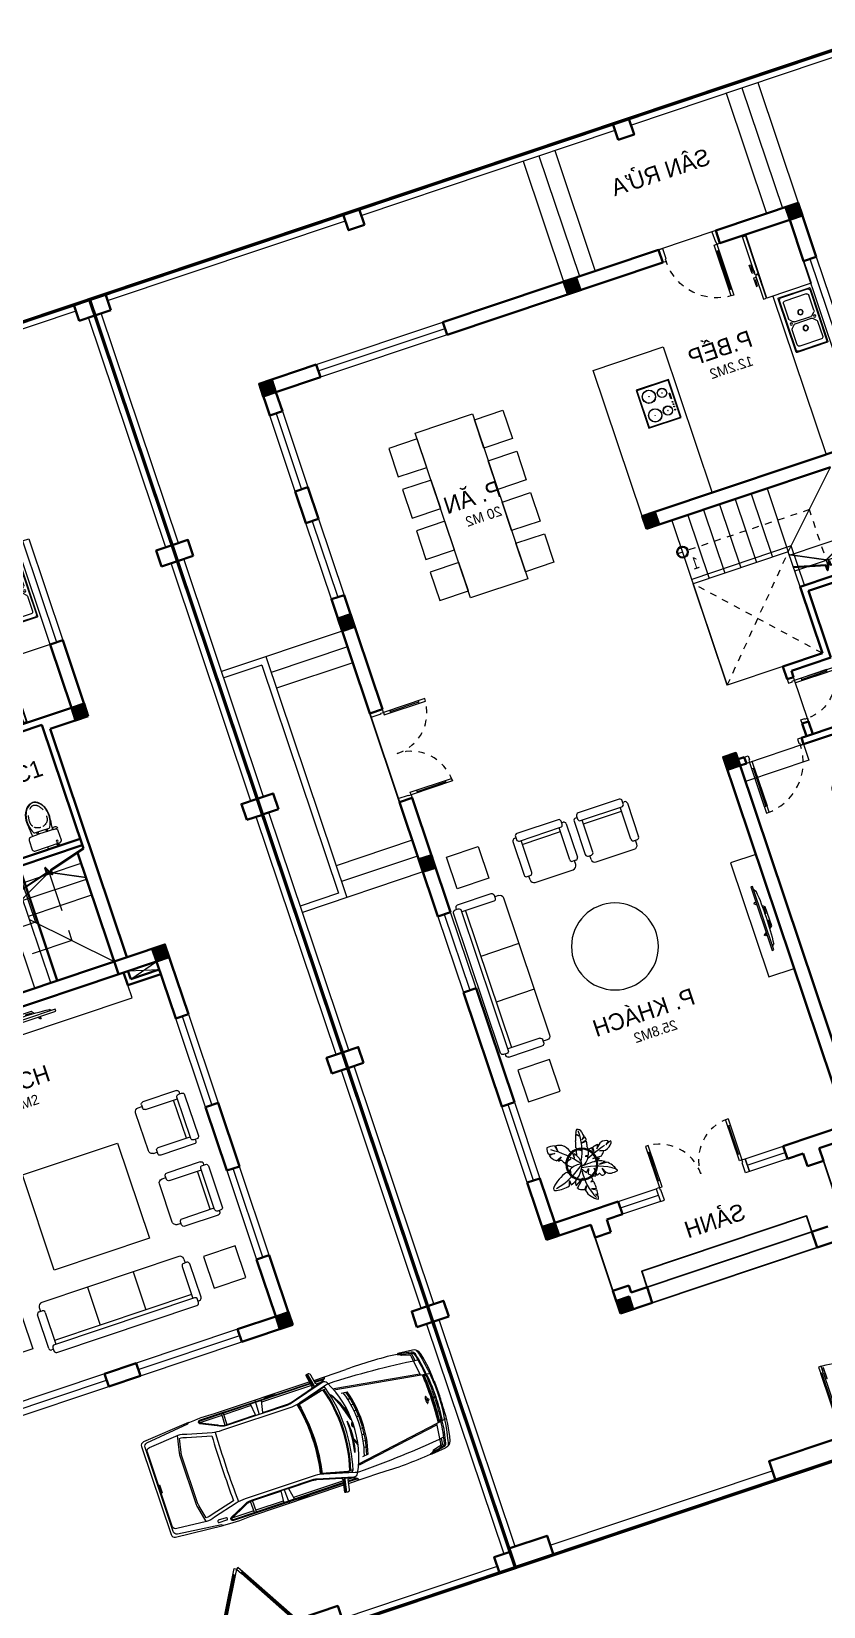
# Model space of a CAD drawing. Header units: metres. Extents: x 568336 to 569219, y 2065964 to 2066430.
# Drawn here: x 568348.07 to 568359.91, y 2066100.93 to 2066124.48 of the extents above; entities that cross this region are included whole.
import ezdxf

# ---------------------------------------------------------------- set-up
doc = ezdxf.new("R2010")
doc.units = ezdxf.units.M
for name, pattern in [('$AUDIT_BAD_LTYPE2', [0]), ('CENTER', [2, 1.25, -0.25, 0.25, -0.25]), ('DASHED', [0.75, 0.5, -0.25]), ('HIDDEN', [0.375, 0.25, -0.125]), ('HIDDEN2', [0.1875, 0.125, -0.0625]), ('xref-thap C (mb tang 32-2)$0$HIDDEN', [0.375, 0.25, -0.125]), ('Xref-VCMT-BT3 - tuong bao$0$HIDDEN', [0.375, 0.25, -0.125])]:
    doc.linetypes.add(name, pattern=pattern)
doc.layers.get('0').update_dxf_attribs({"linetype": 'CONTINUOUS'})
for name, color, linetype, lineweight in [('-CONCRETE', 1, 'CONTINUOUS', 35), ('-DOOR', 137, 'CONTINUOUS', 9), ('-FURNITURE', 46, 'CONTINUOUS', 9), ('-HIDE', 3, 'HIDDEN', 13), ('-KH', 143, 'CONTINUOUS', 13), ('-LINE1', 7, 'CONTINUOUS', 18), ('-RANH GIOI KHU DAT', 12, 'CENTER', 18), ('-TEXT', 7, 'CONTINUOUS', 15), ('-WALL', 4, 'CONTINUOUS', 35), ('A-Cay', 75, 'CONTINUOUS', 5), ('Bighome_khuat', 251, 'DASHED', 5), ('TEXT25', 2, 'CONTINUOUS', 13)]:
    doc.layers.add(name, color=color, linetype=linetype, lineweight=lineweight)
doc.layers.add('LoLK', color=6, linetype='CONTINUOUS')
doc.layers.add('SOLO', color=7, linetype='CONTINUOUS')
doc.styles.add('1', font='arial.ttf')
doc.styles.add('T1', font='', dxfattribs={"height": 200})
doc.styles.get('T1').set_extended_font_data('VNgeometric Light')

# ---------------------------------------------------------------- blocks, each defined once
blk = doc.blocks.new('t1$0$D11')
at = {"linetype": '$AUDIT_BAD_LTYPE2'}
for p, q in [((70, 100), (70, 1000)), ((90, 1000), (90, 100))]:
    blk.add_line(p, q, dxfattribs=at)
for points in [[(50, 1000), (90, 1000), (90, 1100), (50, 1100), (50, 1000)], [(50, 1003), (50, 100)], [(50, 100), (90, 100), (90, 0), (50, 0), (50, 100)]]:
    blk.add_lwpolyline(points)
for points in [[(118, 895), (118, 1064), (90, 1064), (90, 1036), (113, 1036), (113, 895)], [(0, 0), (50, 0), (50, -40), (60, -40), (60, -100), (0, -100)], [(1200, 0), (1150, 0), (1150, -40), (1140, -40), (1140, -100), (1200, -100)]]:
    blk.add_lwpolyline(points, close=True)
at = {"linetype": '$AUDIT_BAD_LTYPE2', "ltscale": 0.3}
blk.add_arc((50, 0), 1100, 0, 90, dxfattribs=at)
blk = doc.blocks.new('A$C6CE07C06')
for p, q in [((1355, 1774), (989, 1774)), ((1356, 1801), (1350, 1615)), ((1387, 1801), (1382, 1615)), ((1842, 1774), (1387, 1774)), ((1857, 1615), (1840, 1801)), ((1925, 1839), (1915, 1601)), ((1980, 1615), (2018, 1801)), ((2839, 1774), (2013, 1774)), ((2811, 1945), (2844, 1766)), ((2816, 1953), (2822, 1954)), ((2828, 1949), (2860, 1769)), ((2856, 1761), (2853, 1760)), ((2900, 1839), (3433, 1839)), ((3068, 1815), (2905, 1815)), ((3055, 1801), (2907, 1801)), ((2996, 1774), (2912, 1774)), ((3245, 1511), (3341, 1500)), ((3370, 1393), (3312, 1380)), ((3391, 1290), (3332, 1281)), ((3406, 1186), (3347, 1180)), ((3414, 1081), (3355, 1079)), ((3406, 779), (3347, 785)), ((3414, 884), (3355, 886)), ((3370, 572), (3312, 585)), ((3391, 675), (3332, 685)), ((1356, 164), (1350, 350)), ((1387, 164), (1382, 351)), ((1857, 351), (1840, 164)), ((1925, 127), (1915, 364)), ((1980, 351), (2018, 164)), ((3341, 465), (3245, 454)), ((1355, 191), (989, 191)), ((1842, 191), (1387, 191)), ((2839, 191), (2013, 191)), ((2811, 20), (2844, 199)), ((2816, 12), (2822, 11)), ((2828, 16), (2860, 196)), ((2901, 127), (3422, 127)), ((3068, 150), (2905, 150)), ((3055, 164), (2907, 164)), ((2996, 191), (2912, 191))]:
    blk.add_line(p, q)
for points in [[(48, 285), (48, 1680, -0.373826), (99, 1739), (803, 1820), (820, 1839), (54, 1773, 0.383818), (0, 1713), (0, 252, 0.383818), (54, 192), (820, 126), (803, 145), (99, 226, -0.373826)], [(2557, 404), (3001, 284, 0.388671), (3036, 301, 0.143383), (3036, 1665, 0.390953), (3001, 1682), (2557, 1559, -0.106047)], [(4564, 983, 0.027521), (4546, 1368, -0.543027), (4554, 1373), (4603, 1360, -0.308444), (4617, 1345, -0.028524), (4637, 983, -0.028524), (4617, 620, -0.308444), (4603, 605), (4554, 592, -0.543027), (4546, 597, 0.027521)], [(4501, 981, 0.027754), (4500, 1005, 0.037978), (4497, 1021, 0.078467), (4490, 1036, 0.253942), (4486, 1038, 0.253942), (4481, 1036, 0.078467), (4475, 1021, 0.037978), (4472, 1005, 0.027754), (4470, 981, 0.027754), (4472, 958, 0.037978), (4475, 941, 0.078467), (4481, 927, 0.253942), (4486, 924, 0.253942), (4490, 927, 0.078467), (4497, 941, 0.037978), (4500, 958, 0.027754)], [(906, 228), (776, 228, 0.414214), (764, 215), (764, 203, 0.414214), (776, 190), (906, 190, 0.414214), (919, 203), (919, 215, 0.414214)]]:
    blk.add_lwpolyline(points, format="xyb", close=True)
for points in [[(817, 1835, -0.039974), (1255, 1839), (2827, 1839)], [(2832, 150), (1846, 150), (999, 150, -0.758852), (984, 205), (1232, 321, -0.14996), (1372, 364), (1915, 364), (2389, 364, -0.077307), (2455, 354), (3016, 199, 0.360394), (3088, 230, 0.242572), (3089, 1735, 0.360655), (3017, 1766), (2455, 1611, -0.077307), (2389, 1601), (1915, 1601), (1372, 1601, -0.137614), (1232, 1645), (984, 1761, -0.758852), (999, 1815), (1846, 1815), (2832, 1815)], [(2834, 1801), (999, 1801, 0.768317), (992, 1772), (1240, 1655, 0.14228), (1371, 1613), (1857, 1615), (1865, 1608), (1971, 1608), (1980, 1615), (2389, 1615, 0.077278), (2451, 1624), (3023, 1782, 0.231129), (3080, 1839)], [(2912, 1774), (2884, 1931, 0.322829), (2849, 1965), (2812, 1959, 0.422531), (2806, 1952), (2842, 1758), (2825, 1723)], [(4578, 1777, -0.06824), (4603, 1702, -0.051611), (4688, 983), (4688, 1178, 0.069896), (4626, 1707, 0.32103), (4523, 1797), (4292, 1820, 0.311578), (4273, 1810, 0.311578)], [(4609, 1370, 0.043765), (4549, 1724, 0.303464), (4496, 1773), (4373, 1795, 0.018633), (4273, 1810, 0.083909), (4370, 1778), (4493, 1756, -0.304556), (4533, 1720, -0.038587), (4593, 1374)], [(4517, 1385), (4476, 1703, 0.304567), (4446, 1739), (4333, 1770, -0.23887), (4324, 1778), (4320, 1790)], [(4512, 1628), (4500, 1706, 0.304567), (4453, 1762), (4438, 1766)], [(4553, 340, -0.027873), (3110, 247, -0.059366), (3058, 256), (2582, 386, 0.079464), (2446, 413), (1281, 413, 0.06068), (1127, 394), (736, 296, -0.120949), (592, 270), (116, 311, -0.39497), (59, 371), (59, 1600, -0.404135), (117, 1660), (602, 1699, -0.112937), (736, 1673), (1127, 1571, 0.06068), (1281, 1553), (2446, 1553, 0.070217), (2582, 1578), (3058, 1711, -0.044809), (3109, 1718, -0.02806), (4553, 1625)], [(585, 1698), (531, 1430, 0.050349), (524, 1369), (524, 593, 0.051729), (531, 530), (585, 271)], [(713, 346, -0.11132), (605, 325), (561, 536, -0.051729), (555, 593), (555, 1369, -0.050349), (560, 1424), (605, 1644, -0.111864), (714, 1623), (1102, 1522, 0.016174), (1102, 443), (713, 347)], [(1170, 1557, 0.017383), (1170, 408, -9.34877)], [(2526, 1563, -0.107872), (2527, 402, 0.970081)], [(2537, 1565, -0.107895), (2538, 400, -0.109161)], [(3212, 1273, -0.045041), (3259, 1070, 0.050749), (3081, 1543, -0.062222), (3208, 1285), (3219, 1281), (3256, 1209)], [(3104, 1495, -0.052375), (3205, 1275), (3214, 1272), (3259, 1184)], [(4578, 988, 0.025968), (4561, 1353, -0.502127), (4565, 1357), (4613, 1347)], [(3197, 762, -0.045041), (3153, 558, 0.050749), (3195, 1062, -0.062222), (3198, 775), (3207, 766), (3242, 679)], [(3239, 660), (3198, 760), (3191, 767, 0.052375), (3195, 1009)], [(4689, 1226), (4695, 1226, -0.001921), (4700, 983)], [(4578, 188, 0.06824), (4603, 263, 0.051611), (4688, 983), (4688, 788, -0.069896), (4626, 258, -0.32103), (4523, 168), (4292, 145, -0.311578), (4273, 155, -0.311578)], [(4613, 618), (4565, 608, -0.502127), (4561, 612, 0.02601), (4578, 977, 0.026384)], [(4689, 739), (4695, 739, 0.001921), (4700, 983)], [(4611, 595, -0.046101), (4549, 241, -0.303464), (4496, 192), (4373, 171, -0.018633), (4273, 155, -0.083909), (4370, 187), (4493, 209, 0.304556), (4533, 245, 0.038587), (4593, 591)], [(4517, 580), (4476, 262, -0.304567), (4446, 227), (4333, 195, 0.23887), (4324, 187), (4320, 175)], [(2834, 164), (999, 164, -0.768317), (992, 193), (1240, 310, -0.149181), (1371, 351), (1857, 351), (1865, 357), (1971, 357), (1980, 351), (2389, 351, -0.077278), (2451, 341), (3023, 184, -0.228236), (3080, 127)], [(4512, 337), (4500, 259, -0.304567), (4453, 203), (4438, 199)], [(817, 130, 0.041495), (1267, 127), (2827, 127)], [(2912, 191), (2884, 34, -0.322829), (2849, 0), (2812, 6, -0.422531), (2806, 14), (2842, 207), (2825, 242)]]:
    blk.add_lwpolyline(points, format="xyb")
for points in [[(2072, 1839), (2072, 1815), (2251, 1815), (2251, 1839)], [(2092, 1839), (2092, 1830), (2233, 1830), (2233, 1839)], [(2835, 1963), (2874, 1764), (2872, 1737)], [(2558, 1553), (2959, 1653), (3041, 1653)], [(3153, 1597), (4682, 1360)], [(3157, 1617), (4514, 1407)], [(49, 1051), (76, 1051), (76, 920), (49, 920)], [(3153, 368), (4682, 605)], [(3157, 348), (4514, 558)], [(2558, 412), (2959, 313), (3041, 313)], [(2072, 127), (2072, 150), (2251, 150), (2251, 127)], [(2092, 127), (2092, 135), (2233, 135), (2233, 127)], [(2835, 2), (2874, 201), (2872, 228)]]:
    blk.add_lwpolyline(points)
blk.add_lwpolyline([(4637, 988), (4570, 988), (4570, 977), (4637, 977)], close=True)
blk.add_circle((4502, 982), 17.5)
for centre, radius, start, end in [((2818, 1947), 6.67, 102.2823, 190.4042), ((2821, 1948), 6.67, 10.3268, 82.609), ((2851, 1767), 6.67, 190.4042, 285.2365), ((2854, 1768), 6.67, 285.2365, 10.3268), ((3648, -4086), 5929, 83.9529, 92.0822), ((714, 984), 2372, 343.5716, 16.3779), ((714, 983), 2387, 343.6793, 16.2892), ((1629, 983), 1731, 359.9757, 17.6213), ((1607, 983), 1789, 359.9764, 16.8703), ((1629, 983), 1789, 359.9764, 16.7982), ((1059, 1015), 3532, 359.565, 5.5133), ((1059, 1015), 3560, 359.5684, 5.381), ((4612, 1343), 4.58, 6.5805, 75.1489), ((3280, 983), 40.8, 103.7631, 256.1858), ((3280, 983), 25.6, 111.5508, 248.398), ((1629, 982), 1731, 342.3787, 0.0243), ((1607, 982), 1789, 343.1297, 0.0236), ((1629, 982), 1789, 343.2018, 0.0236), ((1059, 950), 3532, 354.4867, 0.4446), ((1059, 950), 3560, 354.619, 0.4411), ((4612, 622), 4.58, 284.8511, 353.4195), ((2818, 19), 6.67, 169.5958, 257.7177), ((2821, 17), 6.67, 277.391, 349.6732), ((2851, 198), 6.67, 74.7635, 169.5958), ((2854, 197), 6.67, 349.6732, 74.7635), ((3653, 6050), 5928, 267.7698, 276.0029)]:
    blk.add_arc(centre, radius, start, end)
blk = doc.blocks.new('*U221')
for p, q in [((-1310, 550), (-1350, 550)), ((-1330, 100), (-1330, 550)), ((-90, 550), (-50, 550)), ((-70, 100), (-70, 550)), ((-1310, 100), (-1350, 100)), ((-90, 100), (-50, 100))]:
    blk.add_line(p, q)
for points in [[(-1350, 0), (-1310, 0), (-1310, 650), (-1350, 650)], [(-50, 0), (-90, 0), (-90, 650), (-50, 650)], [(-1400, -200), (-1340, -200), (-1340, -40), (-1350, -40), (-1350, 0), (-1400, 0)], [(0, -200), (-60, -200), (-60, -40), (-50, -40), (-50, 0), (0, 0)]]:
    blk.add_lwpolyline(points, close=True)
at = {"linetype": 'HIDDEN', "ltscale": 0.1}
for centre, start, end in [((-1350, 0), 0, 90), ((-50, 0), 90, 180)]:
    blk.add_arc(centre, 650, start, end, dxfattribs=at)
blk = doc.blocks.new('A$Cf08be9d0')
at = {"layer": '-FURNITURE'}
for p, q in [((60, 720), (60, 660)), ((2280, 780), (120, 780)), ((840, 780), (840, 180)), ((1560, 780), (1560, 180)), ((2340, 720), (2340, 660)), ((0, 96), (0, 624)), ((36, 660), (84, 660)), ((120, 624), (120, 120)), ((2280, 624), (2280, 120)), ((2364, 660), (2316, 660)), ((2400, 96), (2400, 624)), ((60, 60), (36, 60)), ((60, 84), (60, 36)), ((2304, 120), (96, 120)), ((96, 0), (2304, 0)), ((2280, 180), (120, 180)), ((2340, 36), (2340, 84)), ((2340, 60), (2364, 60))]:
    blk.add_line(p, q, dxfattribs=at)
for centre, radius, start, end in [((120, 720), 60, 90, 180), ((2280, 720), 60, 0, 90), ((36, 624), 36, 90, 180), ((84, 624), 36, 0, 90), ((2316, 624), 36, 90, 180), ((2364, 624), 36, 0, 90), ((36, 96), 36, 180, 270), ((96, 84), 36, 90, 180), ((96, 36), 36, 180, 270), ((2304, 84), 36, 0, 90), ((2304, 36), 36, 270, 0), ((2364, 96), 36, 270, 0)]:
    blk.add_arc(centre, radius, start, end, dxfattribs=at)
blk = doc.blocks.new('A$Ce56c61a3')
at = {"layer": '-FURNITURE'}
for p, q in [((0, 744), (0, 96)), ((84, 780), (36, 780)), ((60, 780), (60, 804)), ((96, 840), (624, 840)), ((120, 96), (120, 744)), ((624, 720), (120, 720)), ((180, 120), (180, 720)), ((660, 804), (660, 756)), ((720, 780), (660, 780)), ((780, 120), (780, 720)), ((36, 60), (84, 60)), ((60, 60), (60, 36)), ((96, 0), (624, 0)), ((624, 120), (120, 120)), ((660, 36), (660, 84)), ((720, 60), (660, 60))]:
    blk.add_line(p, q, dxfattribs=at)
for centre, radius, start, end in [((36, 744), 36, 90, 180), ((96, 804), 36, 90, 180), ((84, 744), 36, 0, 90), ((624, 804), 36, 0, 90), ((624, 756), 36, 270, 0), ((720, 720), 60, 0, 90), ((36, 96), 36, 180, 270), ((96, 36), 36, 180, 270), ((84, 96), 36, 270, 0), ((624, 84), 36, 0, 90), ((624, 36), 36, 270, 0), ((720, 120), 60, 270, 0)]:
    blk.add_arc(centre, radius, start, end, dxfattribs=at)
blk = doc.blocks.new('*U95')
at = {"color": 251}
blk.add_line((-70, 100), (-70, 500), dxfattribs=at)
for points in [[(-50, 0), (-50, 600), (-90, 600), (-90, 0)], [(-50, 100), (-90, 100), (-90, 500), (-50, 500)], [(-700, -100), (-640, -100), (-640, -40), (-650, -40), (-650, 0), (-700, 0)], [(0, -100), (-60, -100), (-60, -40), (-50, -40), (-50, 0), (0, 0)]]:
    blk.add_lwpolyline(points, close=True)
at = {"layer": 'Bighome_khuat', "linetype": 'Xref-VCMT-BT3 - tuong bao$0$HIDDEN'}
blk.add_arc((-50, 0), 600, 90, 180, dxfattribs=at)
blk = doc.blocks.new('A$C14986441')
at = {"ltscale": 3}
for p, q in [((-250, 420), (-250, -420)), ((240, 430), (-240, 430)), ((-200, 325), (-200, 87)), ((170, 355), (-170, 355)), ((200, 87), (200, 325)), ((250, -420), (250, 420)), ((-191, 66), (-149, 24)), ((-128, 15), (128, 15)), ((149, 24), (191, 66)), ((-200, -325), (-200, -87)), ((-191, -66), (-149, -24)), ((-128, -15), (128, -15)), ((149, -24), (191, -66)), ((200, -87), (200, -325)), ((-240, -430), (240, -430)), ((170, -355), (-170, -355))]:
    blk.add_line(p, q, dxfattribs=at)
blk.add_lwpolyline([(240, -390), (240, 390, 0.414214), (210, 420), (-210, 420, 0.414214), (-240, 390), (-240, -390, 0.414214), (-210, -420), (210, -420, 0.414214)], format="xyb", close=True, dxfattribs=at)
for centre, radius in [((-186, 0), 17.5), ((0, 125), 40), ((0, 125), 35), ((185, 0), 17.5), ((0, -125), 40), ((0, -125), 35)]:
    blk.add_circle(centre, radius, dxfattribs=at)
for centre, radius, start, end in [((-240, 420), 10, 90, 180), ((-170, 325), 30, 90, 180), ((170, 325), 30, 0, 90), ((240, 420), 10, 0, 90), ((-170, 87), 30, 180, 225), ((-128, 45), 30, 225, 270), ((128, 45), 30, 270, 315), ((170, 87), 30, 315, 0), ((-170, -87), 30, 135, 180), ((-128, -45), 30, 90, 135), ((128, -45), 30, 45, 90), ((170, -87), 30, 0, 45), ((-240, -420), 10, 180, 270), ((-170, -325), 30, 180, 270), ((170, -325), 30, 270, 0), ((240, -420), 10, 270, 0)]:
    blk.add_arc(centre, radius, start, end, dxfattribs=at)
blk = doc.blocks.new('A$C23F441E4')
at = {"ltscale": 3}
blk.add_lwpolyline([(-300, 0), (-300, -510), (300, -510), (300, 0), (-300, 0)], dxfattribs=at)
for points in [[(-290, -10), (-290, -500), (290, -500), (290, -10)], [(-100, -46), (-15, -46), (-15, -56), (-100, -56)]]:
    blk.add_lwpolyline(points, close=True, dxfattribs=at)
for centre, radius in [((-139, -156), 70), ((-139, -156), 67), ((-139, -156), 2), ((37, -48), 6.6), ((74, -48), 6.6), ((139, -156), 70), ((139, -156), 67), ((112, -48), 6.6), ((139, -156), 2), ((160, -48), 6.6), ((-147, -359), 100), ((-147, -359), 97), ((-147, -359), 2), ((147, -359), 100), ((147, -359), 97), ((147, -359), 2)]:
    blk.add_circle(centre, radius, dxfattribs=at)
blk = doc.blocks.new('A$C55AD6C8F')
at = {"ltscale": 3}
for p, q in [((-750, 624), (-750, 1000)), ((-750, 1000), (-704, 1000)), ((-704, 1000), (-704, 624)), ((0, 1000), (-695, 1000)), ((-695, 1000), (-695, 0)), ((0, 0), (0, 1000)), ((-704, 624), (-750, 624)), ((-750, 613), (-750, 18)), ((-704, 613), (-750, 613)), ((-704, 18), (-704, 613)), ((-750, 18), (-704, 18)), ((-695, 0), (0, 0))]:
    blk.add_line(p, q, dxfattribs=at)
at = {"ltscale": 3, "elevation": 0}
for points in [[(-750, 688), (-750, 657), (-790, 657), (-790, 788), (-771, 788), (-771, 688)], [(-750, 549), (-750, 580), (-790, 580), (-790, 449), (-771, 449), (-771, 549)]]:
    blk.add_lwpolyline(points, close=True, dxfattribs=at)
blk = doc.blocks.new('*U96')
at = {"color": 251}
blk.add_line((-70, 100), (-70, 700), dxfattribs=at)
for points in [[(-50, 0), (-50, 800), (-90, 800), (-90, 0)], [(-50, 100), (-90, 100), (-90, 700), (-50, 700)], [(-900, -100), (-840, -100), (-840, -40), (-850, -40), (-850, 0), (-900, 0)], [(0, -100), (-60, -100), (-60, -40), (-50, -40), (-50, 0), (0, 0)]]:
    blk.add_lwpolyline(points, close=True)
at = {"layer": 'Bighome_khuat', "linetype": 'Xref-VCMT-BT3 - tuong bao$0$HIDDEN'}
blk.add_arc((-50, 0), 800, 90, 180, dxfattribs=at)
blk = doc.blocks.new('XR.MB.LM123$0$tvi 1')
blk.add_lwpolyline([(29, 0), (29, -1000), (0, -1000), (0, 0)], close=True)
for points in [[(29, -50), (52, -81)], [(-24, -236), (-39, -252)], [(0, -285), (-39, -252)], [(0, -256), (-24, -236)], [(70, -315), (111, -350), (111, -650), (70, -685)], [(89, -446), (89, -360), (71, -345)], [(89, -446), (73, -446)], [(89, -554), (89, -640), (71, -655)], [(89, -554), (73, -554)], [(0, -715), (-39, -748)], [(-24, -764), (-39, -748)], [(0, -744), (-24, -764)], [(29, -950), (52, -919)]]:
    blk.add_lwpolyline(points)
blk.add_arc((-4025, -500), 4099, 354.1311, 5.8689)
blk = doc.blocks.new('A$C5C575821')
at = {"layer": '-CONCRETE'}
h = blk.add_hatch(color=256, dxfattribs=at)
h.dxf.hatch_style = 1
h.paths.add_polyline_path([(0, 200), (0, 0), (200, 0), (200, 200)])
blk.add_lwpolyline([(0, 0), (200, 0), (200, 200), (0, 200)], close=True, dxfattribs=at)
blk = doc.blocks.new('LUOI M1')
at = {"layer": '-WALL'}
for p in [(-200, 13100), (4600, 13100), (8100, 13100), (-200, 9400), (4600, 9400), (8100, 9400), (-200, 5600), (4600, 5600), (8100, 5600), (-200, -200), (4600, -200), (8100, -200)]:
    blk.add_blockref('A$C5C575821', p, dxfattribs=at)
blk = doc.blocks.new('A$C8aa8c7e6')
at = {"layer": '-FURNITURE'}
for points in [[(542, 1350), (92, 1350), (92, 1800), (542, 1800), (542, 1350)], [(1192, 1350), (742, 1350), (742, 1800), (1192, 1800), (1192, 1350)], [(1842, 1350), (1392, 1350), (1392, 1800), (1842, 1800), (1842, 1350)], [(2492, 1350), (2042, 1350), (2042, 1800), (2492, 1800), (2492, 1350)], [(2600, 1350), (0, 1350), (0, 450), (2600, 450), (2600, 1350)], [(542, 450), (92, 450), (92, 0), (542, 0), (542, 450)], [(1192, 450), (742, 450), (742, 0), (1192, 0), (1192, 450)], [(1842, 450), (1392, 450), (1392, 0), (1842, 0), (1842, 450)], [(2492, 450), (2042, 450), (2042, 0), (2492, 0), (2492, 450)]]:
    blk.add_lwpolyline(points, dxfattribs=at)
blk = doc.blocks.new('mb-cay16')
for p, q in [((-612, 395), (-475, 368)), ((-475, 368), (-605, 366)), ((-433, 528), (-402, 389)), ((-402, 389), (-403, 519)), ((131, 565), (69, 607)), ((79, 629), (131, 565)), ((247, 422), (149, 395)), ((149, 395), (242, 402)), ((231, 524), (166, 464)), ((166, 464), (244, 504)), ((-490, 209), (-374, 255)), ((-374, 255), (-461, 192)), ((-346, 111), (-191, 154)), ((-191, 154), (-338, 93)), ((-113, 139), (-112, 254)), ((-113, 139), (-91, 231)), ((76, 249), (-23, 300)), ((-12, 331), (76, 249)), ((195, 106), (117, 106)), ((117, 106), (180, 78)), ((260, 6), (450, 8)), ((395, -26), (260, 6)), ((323, 141), (303, 240)), ((334, 245), (323, 141)), ((409, 179), (522, 284)), ((448, 268), (409, 179)), ((532, 87), (448, 120)), ((448, 120), (574, 92)), ((693, 264), (615, 197)), ((615, 197), (723, 244)), ((-400, -385), (-364, -279)), ((-312, -137), (-374, -96)), ((-364, -279), (-356, -378)), ((-312, -77), (-291, -67)), ((-312, -142), (-312, -77)), ((-291, -67), (-286, -129)), ((-286, -129), (-267, -55)), ((-262, -431), (-77, -321)), ((-77, -321), (-253, -484)), ((36, -233), (100, -165)), ((100, -165), (61, -263)), ((218, -196), (205, -361)), ((237, -357), (218, -196)), ((485, -134), (354, -151)), ((354, -151), (513, -157)), ((410, -375), (385, -251)), ((385, -251), (430, -368)), ((-111, -563), (-53, -498)), ((-53, -498), (-105, -588)), ((128, -621), (24, -595)), ((24, -595), (128, -650)), ((115, -424), (62, -449)), ((62, -449), (119, -456)), ((120, -758), (65, -741)), ((65, -741), (116, -789))]:
    blk.add_line(p, q)
for centre, radius, start, end in [((672, 341), 659, 146.019, 154.0763), ((103, 601), 111, 7.5431, 78.0474), ((-329, 448), 288, 161.2206, 190.4639), ((-329, 448), 288, 196.4071, 234.1871), ((-592, -284), 825, 78.825, 90.6697), ((-1567, -1154), 1923, 36.7035, 57.4695), ((-592, -284), 825, 67.6949, 76.7945), ((-446, 225), 304, 15.845, 56.6107), ((1597, -159), 1682, 162.73, 163.0792), ((-1650, 851), 1718, 342.73, 347.6168), ((-979, 594), 1130, 330.6725, 3.641), ((672, 341), 659, 156.2013, 167.6168), ((371, 601), 160, 174.7063, 208.789), ((932, 225), 712, 165.6239, 173.8497), ((129, 455), 123, 344.0084, 22.936), ((932, 225), 712, 164.0084, 164.1101), ((-428, 307), 116, 233.2325, 237.5887), ((-428, 307), 116, 255.929, 267.091), ((-423, 137), 55.6, 24.2055, 101.4054), ((21, 337), 432, 204.2055, 211.5513), ((21, 337), 432, 213.4357, 237.8387), ((-65, 333), 91.7, 195.845, 230.5606), ((-339, 0), 339, 47.9514, 50.5606), ((-339, 0), 339, 354.6008, 42.9255), ((1597, -159), 1682, 164.075, 168.4284), ((-120, 252), 347, 286.6838, 329.891), ((2154, -4834), 5268, 107.3413, 112.3058), ((-120, 252), 347, 335.1428, 8.1671), ((-317, 3808), 3622, 278.6352, 279.8665), ((-317, 3808), 3622, 280.3581, 282.1977), ((222, 322), 389, 305.9962, 321.846), ((-317, 3808), 3622, 283.398, 283.5483), ((583, 70), 223, 60.4468, 103.5483), ((501, 377), 294, 284.4707, 323.1477), ((710, 220), 32.6, 323.1477, 55.438), ((-695, -345), 48.9, 135.0207, 258.407), ((-116, -923), 867, 107.2231, 135.0207), ((-1002, 1224), 1607, 281.5143, 307.8151), ((-514, 139), 540, 287.0409, 341.5638), ((-107, -353), 338, 71.7274, 118.1939), ((-28, -420), 234, 157.0771, 182.7473), ((1131, -297), 1182, 173.2497, 205.5927), ((808, 380), 986, 210.5659, 218.4214), ((-127, -1432), 1327, 53.4555, 85.594), ((376, -5410), 5352, 91.6804, 93.9771), ((808, 380), 986, 220.6948, 225.7556), ((205, -352), 101, 159.0815, 190.5201), ((205, -239), 122, 225.7556, 269.9757), ((233, -520), 459, 57.0713, 91.6804), ((222, 322), 389, 277.7731, 296.4251), ((233, -520), 459, 17.5149, 52.2403), ((-570, 293), 699, 259.5557, 284.077), ((-197, -468), 57.9, 196.0589, 237.7317), ((-28, -420), 234, 195.99, 196.0589), ((-51, -236), 332, 237.7317, 259.8031), ((272, -512), 385, 191.4146, 242.8877), ((-1182, -610), 1311, 8.17, 10.5201), ((-875, -604), 1004, 351.2018, 357.3602), ((-1182, -610), 1311, 1.7556, 6.7346), ((-875, -604), 1004, 358.99, 1.9297), ((205, -239), 122, 285.2069, 289.7369), ((544, -1184), 882, 107.1013, 109.7369), ((290, -359), 18.4, 357.8128, 107.1013), ((341, -361), 32.2, 177.8128, 248.0461), ((357, -321), 74.9, 248.0461, 310.8614), ((432, -409), 40.5, 122.9882, 130.8614), ((432, -409), 40.5, 45.3238, 92.9093), ((541, -299), 114, 225.3238, 268.3174), ((560, 349), 762, 268.3174, 278.1257), ((666, -393), 12.2, 278.1257, 73.0687), ((-875, -604), 1004, 345.5239, 349.5865)]:
    blk.add_arc(centre, radius, start, end)
blk = doc.blocks.new('*U220')
at = {"color": 251}
blk.add_line((-70, 100), (-70, 700), dxfattribs=at)
for points in [[(-50, 0), (-50, 800), (-90, 800), (-90, 0)], [(-50, 100), (-90, 100), (-90, 700), (-50, 700)], [(-900, -200), (-840, -200), (-840, -40), (-850, -40), (-850, 0), (-900, 0)], [(0, -200), (-60, -200), (-60, -40), (-50, -40), (-50, 0), (0, 0)]]:
    blk.add_lwpolyline(points, close=True)
at = {"layer": 'Bighome_khuat', "linetype": 'Xref-VCMT-BT3 - tuong bao$0$HIDDEN'}
blk.add_arc((-50, 0), 800, 90, 180, dxfattribs=at)
blk = doc.blocks.new('BT1-T1')
at = {"layer": '-DOOR'}
for points in [[(196987, 46101), (197887, 46101)], [(203287, 46001), (201287, 46001)], [(204087, 45601), (204087, 44401)], [(195787, 45251), (195787, 43651)], [(204087, 43901), (204087, 42701)], [(198008, 38701), (198008, 39401)], [(198187, 38401), (199087, 38401)], [(198187, 38401), (198187, 38151), (199187, 38151)], [(204087, 37701), (204087, 36501)], [(204087, 33501), (204087, 34701)], [(200987, 32701), (200387, 32701)], [(202987, 32701), (202387, 32701)]]:
    blk.add_lwpolyline(points, dxfattribs=at)
for points in [[(201287, 46101), (201287, 45901), (203287, 45901), (203287, 46101)], [(203987, 44401), (204187, 44401), (204187, 45601), (203987, 45601)], [(195887, 45251), (195687, 45251), (195687, 43651), (195887, 43651)], [(203987, 42701), (204187, 42701), (204187, 43901), (203987, 43901)], [(204187, 36501), (203987, 36501), (203987, 37701), (204187, 37701)], [(204187, 34701), (203987, 34701), (203987, 33501), (204187, 33501)], [(200987, 32801), (200387, 32801), (200387, 32601), (200987, 32601)], [(202987, 32801), (202387, 32801), (202387, 32601), (202987, 32601)]]:
    blk.add_lwpolyline(points, close=True, dxfattribs=at)
at = {"layer": '-FURNITURE'}
for p, q in [((196487, 44901), (196487, 42401)), ((199387, 44701), (198287, 44701)), ((198287, 44701), (198287, 42401)), ((199387, 42401), (199387, 44701))]:
    blk.add_line(p, q, dxfattribs=at)
for points in [[(203784, 37999), (203784, 38499), (203284, 38499), (203284, 37999)], [(199787, 35268), (199387, 35268), (199387, 37068), (199787, 37068)], [(203784, 35140), (203784, 34640), (203284, 34640), (203284, 35140)]]:
    blk.add_lwpolyline(points, close=True, dxfattribs=at)
blk.add_circle((201821, 36432), 650, dxfattribs=at)
at = {"layer": '-HIDE', "ltscale": 10}
for points in [[(198987, 39601), (197487, 41201)], [(197487, 39601), (198987, 41201)]]:
    blk.add_lwpolyline(points, dxfattribs=at)
at = {"layer": '-KH', "linetype": 'HIDDEN2', "ltscale": 5}
blk.add_lwpolyline([(196987, 40813), (196987, 41701), (199068, 41701)], dxfattribs=at)
at = {"layer": '-LINE1', "ltscale": 10}
for p, q in [((197687, 48001), (193787, 48001)), ((201937, 48001), (197937, 48001)), ((205937, 48001), (202187, 48001)), ((206087, 44226), (206087, 47851)), ((206087, 40226), (206087, 43976)), ((206087, 36226), (206087, 39976)), ((206087, 32226), (206087, 35976)), ((206087, 28401), (206087, 31976))]:
    blk.add_line(p, q, dxfattribs=at)
at = {"layer": '-LINE1'}
for p, q in [((197487, 42201), (197487, 41201)), ((197737, 42201), (197737, 41201)), ((197987, 42201), (197987, 41201)), ((198237, 42201), (198237, 41201)), ((198487, 42201), (198487, 41201)), ((198737, 42201), (198737, 41201)), ((198987, 42201), (198987, 39601)), ((204187, 42201), (206087, 42201)), ((205387, 42201), (205387, 38401)), ((204187, 41951), (205387, 41951)), ((205487, 42101), (206087, 42101)), ((205487, 42101), (205487, 38501)), ((204187, 41701), (205387, 41701)), ((197417, 40651), (197417, 41271)), ((197417, 41271), (198987, 41271)), ((197487, 40651), (197487, 41201)), ((197487, 41201), (198987, 41201)), ((204187, 38901), (205387, 38901)), ((204187, 38651), (205387, 38651)), ((204187, 38401), (206087, 38401)), ((205487, 38501), (206087, 38501))]:
    blk.add_line(p, q, dxfattribs=at)
at = {"layer": '-LINE1', "lineweight": 18}
blk.add_line((206087, 28101), (193787, 28102), dxfattribs=at)
at = {"layer": '-LINE1'}
for points in [[(195687, 48001), (195687, 46101)], [(195937, 48001), (195937, 46101)], [(196187, 48001), (196187, 46101)], [(198887, 48001), (198887, 46101)], [(199137, 48001), (199137, 46101)], [(199387, 48001), (199387, 46101)], [(197487, 41201), (196487, 42201)], [(197487, 41151), (196487, 41151)], [(198108, 39601), (198987, 39601), (198987, 41201)], [(197487, 40901), (196487, 40901)]]:
    blk.add_lwpolyline(points, dxfattribs=at)
at = {"layer": '-LINE1', "const_width": 20}
blk.add_lwpolyline([(196487, 41157), (196987, 40907), (197487, 41157)], dxfattribs=at)
at = {"layer": '-LINE1', "lineweight": 18}
blk.add_lwpolyline([(205587, 28251), (202087, 28251)], dxfattribs=at)
at = {"layer": '-RANH GIOI KHU DAT', "linetype": 'HIDDEN', "ltscale": 10, "const_width": 50}
blk.add_lwpolyline([(193687, 28101), (206187, 28101), (206187, 48101), (193687, 48101)], close=True, dxfattribs=at)
at = {"layer": '-WALL'}
for p, q in [((195687, 46101), (196987, 46101)), ((195687, 45251), (195687, 46101)), ((196987, 45901), (196987, 46101)), ((197887, 46101), (201287, 46101)), ((197887, 45901), (197887, 46101)), ((203287, 46101), (204187, 46101)), ((204187, 45601), (204187, 46101)), ((195887, 45901), (196987, 45901)), ((195887, 45251), (195887, 45901)), ((197887, 45901), (201287, 45901)), ((203287, 45901), (203987, 45901)), ((203987, 45601), (203987, 45901)), ((203987, 45601), (204187, 45601)), ((203987, 43901), (203987, 44401)), ((195887, 42401), (199187, 42401)), ((199187, 42201), (199187, 42401)), ((199187, 42201), (196487, 42201)), ((198108, 39601), (197487, 39601)), ((198108, 39601), (198108, 39401)), ((198008, 39501), (197387, 39501)), ((198008, 39501), (198008, 39401)), ((198108, 39401), (198008, 39401)), ((198108, 38701), (198008, 38701)), ((198008, 38701), (198008, 38501)), ((198108, 38701), (198108, 38501)), ((195887, 38401), (198187, 38401)), ((198187, 38401), (198187, 38501)), ((199087, 38401), (199087, 38501)), ((199087, 38501), (199387, 38501)), ((199087, 38401), (199187, 38401)), ((199187, 32201), (199187, 38401)), ((199387, 32001), (199387, 38601)), ((203987, 34701), (203987, 36501)), ((204187, 34701), (204187, 36501)), ((203987, 32801), (203987, 33501)), ((204187, 32601), (204187, 33501)), ((199387, 32801), (200387, 32801)), ((200387, 32801), (200387, 32601)), ((202987, 32801), (203987, 32801)), ((202987, 32801), (202987, 32601)), ((199387, 32601), (199887, 32601)), ((199887, 32601), (199887, 32401)), ((200137, 32601), (200137, 32401)), ((202987, 32601), (203237, 32601)), ((203237, 32601), (203237, 32401)), ((203487, 32601), (204187, 32601)), ((203487, 32601), (203487, 32401)), ((200137, 32401), (199887, 32401)), ((203237, 32401), (203487, 32401)), ((203237, 31561), (203487, 31561)), ((203237, 31451), (203237, 31561)), ((203487, 31201), (203487, 31561)), ((200137, 31451), (200387, 31451)), ((200387, 31451), (200387, 31201)), ((203237, 31451), (202987, 31451)), ((202987, 31451), (202987, 31201)), ((200387, 31201), (199887, 31201)), ((202987, 31201), (203487, 31201))]:
    blk.add_line(p, q, dxfattribs=at)
for points in [[(197937, 47851), (197687, 47851), (197687, 48101), (197937, 48101)], [(201937, 47851), (202187, 47851), (202187, 48101), (201937, 48101)], [(205937, 47851), (206187, 47851), (206187, 48101), (205937, 48101)], [(205937, 43976), (206187, 43976), (206187, 44226), (205937, 44226)], [(205937, 39976), (206187, 39976), (206187, 40226), (205937, 40226)], [(205937, 35976), (206187, 35976), (206187, 36226), (205937, 36226)], [(205937, 31976), (206187, 31976), (206187, 32226), (205937, 32226)], [(202087, 28101), (200987, 28101), (200987, 28401), (202087, 28401)], [(206187, 28101), (205587, 28101), (205587, 28401), (206187, 28401)]]:
    blk.add_lwpolyline(points, close=True, dxfattribs=at)
for points in [[(196987, 45901), (196987, 46101)], [(197887, 45901), (197887, 46101)], [(201287, 46101), (201287, 45901)], [(203287, 46101), (203287, 45901)], [(195887, 45251), (195687, 45251)], [(203987, 44401), (204187, 44401), (204187, 43901)], [(203987, 43901), (204187, 43901)], [(203987, 40901), (203987, 42701), (204187, 42701), (204187, 40901)], [(196487, 40690), (196951, 40815), (196951, 40881), (197019, 40753), (197019, 40833), (197487, 40959)], [(204187, 40901), (203987, 40901)], [(197387, 39501), (197387, 40551), (196387, 40551), (196387, 38501), (198187, 38501)], [(197487, 39601), (197487, 40651), (196487, 40651)], [(203987, 37701), (203987, 39501)], [(204187, 39501), (203987, 39501)], [(204187, 39501), (204187, 37701)], [(203987, 37701), (204187, 37701)], [(203987, 36501), (204187, 36501)], [(203987, 34701), (204187, 34701)], [(203987, 33501), (204187, 33501)], [(200137, 32601), (200387, 32601)]]:
    blk.add_lwpolyline(points, dxfattribs=at)
blk.add_circle((198987, 41701), 80.5, dxfattribs=at)
at = {"layer": 'A-Cay'}
for radius in [240, 223]:
    blk.add_circle((203325, 33502), radius, dxfattribs=at)
at = {"layer": 'SOLO'}
for p, q in [((203487, 32601), (203487, 31451)), ((199887, 31561), (199887, 32401)), ((202987, 31451), (200387, 31451)), ((202987, 31201), (200387, 31201))]:
    blk.add_line(p, q, dxfattribs=at)
for points in [[(204187, 40901), (204187, 39501)], [(202987, 31201), (202987, 31701), (200387, 31701), (200387, 31201)]]:
    blk.add_lwpolyline(points, dxfattribs=at)
at = {"layer": '-CONCRETE', "xscale": -1}
blk.add_blockref('LUOI M1', (203987, 32801), dxfattribs=at)
at = {"layer": '-DOOR'}
for name, p, rotation in [('*U220', (196987, 45901), 180), ('*U95', (198008, 39401), 90.00000000000001)]:
    blk.add_blockref(name, p, dxfattribs=dict(at, rotation=rotation))
at = {"layer": '-DOOR', "xscale": -1}
for name, p, rotation in [('*U221', (203987, 39501), 90), ('*U96', (199087, 38401), 180)]:
    blk.add_blockref(name, p, dxfattribs=dict(at, rotation=rotation))
for name, p in [('*U221', (200987, 32801)), ('t1$0$D11', (200987, 28401))]:
    blk.add_blockref(name, p, dxfattribs=at)
at = {"layer": '-FURNITURE'}
for name, p, rotation in [('A$C55AD6C8F', (195887, 45901), 180), ('A$C14986441', (196175, 44417), 180), ('A$C8aa8c7e6', (200857, 44660), 270), ('A$Cf08be9d0', (203948, 35369), 90.00000000000001)]:
    blk.add_blockref(name, p, dxfattribs=dict(at, rotation=rotation))
at = {"layer": '-FURNITURE', "xscale": -1, "rotation": 90}
for name, p in [('A$C23F441E4', (198365, 43916)), ('A$Ce56c61a3', (201804, 38499)), ('A$Ce56c61a3', (202768, 38499))]:
    blk.add_blockref(name, p, dxfattribs=at)
at = {"layer": '-FURNITURE', "xscale": -0.9499999999970896, "yscale": 0.9499999999970896, "zscale": 0.9499999999970896, "rotation": 90}
blk.add_blockref('A$C6CE07C06', (198179, 37686), dxfattribs=at)
at = {"layer": '-FURNITURE', "extrusion": (0, 0, -1), "xscale": -1, "rotation": 180.0036897224084}
blk.add_blockref('XR.MB.LM123$0$tvi 1', (-199613, 35629), dxfattribs=at)
at = {"layer": '-WALL', "xscale": -1}
blk.add_blockref('A$C5C575821', (203487, 31201), dxfattribs=at)
at = {"layer": 'A-Cay', "xscale": -0.7, "yscale": 0.7, "zscale": 0.7}
blk.add_blockref('mb-cay16', (203324, 33525), dxfattribs=at)
at = {"layer": '-TEXT', "color": 2}
for s, p in [('SÂN RỬA', (196725, 47067)), ('P.BẾP', (196993, 44287)), ('P. ĂN', (201269, 43354)), ('P. KHÁCH', (200937, 35235)), ('SẢNH', (201246, 31944))]:
    blk.add_text(s, height=250, dxfattribs=at).set_placement(p)
at = {"layer": '-TEXT', "style": '1', "width": 0.75}
blk.add_text('1', height=180, dxfattribs=at).set_placement((198806, 41396))
at = {"layer": 'TEXT25', "style": 'T1'}
for s, rotation, p in [('12.2M2', 360, (197081, 44013)), ('20 M2', 360, (201356, 43080)), ('25.8M2', 0, (201316, 34961))]:
    blk.add_text(s, height=150, rotation=rotation, dxfattribs=at).set_placement(p)
blk = doc.blocks.new('A$C18091ED7')
for p, q in [((0, -42), (0, 0)), ((146, -27), (179, -27)), ((146, -27), (146, -30)), ((146, -30), (166, -30)), ((153, -37), (146, -30)), ((152, 0), (152, -27)), ((152, 0), (179, 0)), ((153, -37), (166, -37)), ((153, -40), (153, -37)), ((153, -40), (178, -40)), ((153, -40), (178, -40)), ((153, -40), (153, -42)), ((185, -30), (166, -30)), ((178, -37), (166, -37)), ((185, -30), (178, -37)), ((178, -37), (178, -40)), ((178, -40), (178, -42)), ((179, 0), (179, -27)), ((179, -27), (185, -27)), ((185, -27), (185, -30)), ((-83, -267), (-83, -300)), ((-83, -278), (-83, -288)), ((-61, -290), (-83, -290)), ((-63, -265), (-81, -265)), ((-61, -267), (-61, -300)), ((61, -267), (61, -300)), ((61, -290), (83, -290)), ((63, -265), (81, -265)), ((83, -267), (83, -300)), ((83, -278), (83, -288)), ((165, -262), (165, -290)), ((168, -260), (228, -260)), ((168, -292), (207, -292)), ((231, -274), (231, -262))]:
    blk.add_line(p, q)
for points in [[(230, -219, -0.137407), (225, -235), (222, -241, -0.236081), (198, -255, -0.051961), (-198, -255, -0.236081), (-222, -241), (-225, -235, -0.137407), (-230, -219), (-230, -72, -0.198912), (-226, -63), (-209, -46, -0.198912), (-200, -42), (0, -42), (200, -42, -0.198912), (209, -46), (226, -63, -0.198912), (230, -72)], [(144, -619, -0.212405), (26, -734, -0.027685), (-1, -739, -0.022279), (-26, -734, -0.212405), (-144, -619, -0.142796), (-167, -428, -0.093005), (-128, -309, -0.256439), (-111, -300), (0, -300), (111, -300, -0.256439), (128, -309, -0.093005), (167, -428, -0.142796)]]:
    blk.add_lwpolyline(points, format="xyb", close=True)
at = {"linetype": 'xref-thap C (mb tang 32-2)$0$HIDDEN', "ltscale": 100}
blk.add_lwpolyline([(61, -669, -0.199031), (0, -699, -0.199031), (-61, -669, -0.218924), (-132, -478, -0.153791), (-112, -404, -0.236701), (0, -348, -0.236701), (112, -404, -0.153791), (132, -478, -0.218924)], format="xyb", close=True, dxfattribs=at)
blk.add_circle((166, -78), 13.9)
for centre, radius, start, end in [((-81, -267), 1.98, 90, 180), ((-63, -267), 1.98, 0, 90), ((63, -267), 1.98, 90, 180), ((81, -267), 1.98, 0, 90), ((168, -262), 2.47, 90, 180), ((168, -290), 2.47, 180, 270), ((207, -277), 15.5, 270, 306.4659), ((168, -225), 80.1, 306.4659, 320.3123), ((228, -274), 2.47, 320.3123, 0)]:
    blk.add_arc(centre, radius, start, end)
for points in [[(-156, -259), (-157, -267), (-164, -328), (-169, -385), (-184, -528), (-136, -679), (-50, -735), (-20, -741), (0, -744)], [(156, -259), (157, -267), (164, -328), (169, -385), (184, -528), (136, -679), (50, -735), (20, -741), (0, -744)]]:
    blk.add_open_spline(points, degree=3, knots=[130.613938, 130.613938, 130.613938, 130.613938, 152.852109, 311.129351, 417.703951, 561.383393, 697.692632, 710.812262, 710.812262, 710.812262, 710.812262])
blk = doc.blocks.new('LUOI M3')
at = {"layer": '-WALL'}
for p in [(-200, 13100), (3100, 13100), (6900, 13100), (8100, 11850), (-200, 9400), (3100, 9400), (8100, 9400), (-200, 5600), (3100, 5600), (6700, 5600), (8100, 5600), (6700, 1300), (-200, -200), (5204, -200)]:
    blk.add_blockref('A$C5C575821', p, dxfattribs=at)
blk = doc.blocks.new('A$C617b7985')
at = {"layer": '-DOOR'}
for p, q in [((50, 187), (540, 1035)), ((570, 1018), (80, 169)), ((670, 1018), (1160, 169)), ((1191, 187), (701, 1035)), ((1281, 0), (1281, 100))]:
    blk.add_line(p, q, dxfattribs=at)
for points in [[(556, 1038), (564, 1033), (64, 167), (56, 172)], [(620, 1104), (570, 1018), (559, 1024), (564, 1033), (556, 1038), (551, 1029), (540, 1035), (590, 1122)], [(620, 1104), (670, 1018), (681, 1024), (676, 1033), (685, 1038), (690, 1029), (701, 1035), (651, 1122)], [(685, 1038), (676, 1033), (1176, 167), (1185, 172)], [(61, 180), (56, 172), (64, 167), (69, 175), (80, 169), (30, 83), (0, 100), (50, 187)], [(1180, 180), (1185, 172), (1176, 167), (1171, 175), (1160, 169), (1210, 83), (1241, 100), (1191, 187)], [(1231, 65), (1241, 65), (1241, 100), (1281, 100), (1281, 0), (1231, 0)]]:
    blk.add_lwpolyline(points, close=True, dxfattribs=at)
blk = doc.blocks.new('BT3-T1.1')
at = {"layer": '-DOOR'}
for points in [[(568347.838, 2066116.83), (568348.027, 2066116.893), (568348.536, 2066115.377), (568348.347, 2066115.313)], [(568350.859, 2066108.456), (568350.669, 2066108.393), (568350.224, 2066109.72), (568350.413, 2066109.783)], [(568351.177, 2066107.508), (568350.987, 2066107.445), (568351.433, 2066106.117), (568351.622, 2066106.181)], [(568351.15, 2066105.073), (568349.633, 2066104.564), (568349.697, 2066104.374), (568351.214, 2066104.883)], [(568349.159, 2066104.405), (568347.643, 2066103.896), (568347.706, 2066103.706), (568349.223, 2066104.215)]]:
    blk.add_lwpolyline(points, close=True, dxfattribs=at)
for points in [[(568347.932, 2066116.862), (568348.441, 2066115.345)], [(568350.319, 2066109.752), (568350.764, 2066108.424)], [(568351.528, 2066106.149), (568351.082, 2066107.476)], [(568349.665, 2066104.469), (568351.182, 2066104.978)], [(568347.675, 2066103.801), (568349.191, 2066104.31)]]:
    blk.add_lwpolyline(points, dxfattribs=at)
at = {"layer": '-FURNITURE'}
for points in [[(568349.552, 2066110.306), (568349.937, 2066110.573)], [(568349.511, 2066110.43), (568349.979, 2066110.45)]]:
    blk.add_lwpolyline(points, dxfattribs=at)
for points in [[(568349.572, 2066110.028), (568349.444, 2066110.407), (568346.809, 2066109.523), (568346.936, 2066109.144)], [(568349.831, 2066106.434), (568348.409, 2066105.957), (568347.932, 2066107.379), (568349.354, 2066107.856)], [(568350.799, 2066105.688), (568351.273, 2066105.847), (568351.114, 2066106.321), (568350.64, 2066106.162)], [(568348.088, 2066104.778), (568347.614, 2066104.619), (568347.455, 2066105.093), (568347.929, 2066105.252)]]:
    blk.add_lwpolyline(points, close=True, dxfattribs=at)
at = {"layer": '-KH', "linetype": 'HIDDEN2', "ltscale": 5}
blk.add_lwpolyline([(568348.323, 2066111.927), (568348.672, 2066110.886), (568346.7, 2066110.225)], dxfattribs=at)
at = {"layer": '-LINE1', "ltscale": 10}
for p, q in [((568350.075, 2066116.764), (568348.922, 2066120.2)), ((568351.348, 2066112.971), (568350.155, 2066116.527)), ((568352.62, 2066109.179), (568351.427, 2066112.734)), ((568353.893, 2066105.387), (568352.7, 2066108.942))]:
    blk.add_line(p, q, dxfattribs=at)
at = {"layer": '-LINE1'}
for p, q in [((568347.93, 2066111.745), (568348.127, 2066111.157)), ((568348.357, 2066110.253), (568347.895, 2066111.629)), ((568348.127, 2066111.157), (568346.639, 2066110.658)), ((568348.12, 2066110.174), (568347.802, 2066111.122))]:
    blk.add_line(p, q, dxfattribs=at)
at = {"layer": '-LINE1', "lineweight": 18}
blk.add_line((568353.972, 2066105.15), (568355.126, 2066101.713), dxfattribs=at)
at = {"layer": '-LINE1'}
for points in [[(568348.732, 2066120.295), (568346.888, 2066119.676)], [(568347.864, 2066111.723), (568348.812, 2066112.041)], [(568347.943, 2066111.486), (568348.891, 2066111.804)], [(568348.023, 2066111.249), (568348.971, 2066111.567)], [(568348.039, 2066111.201), (568349.305, 2066110.571)], [(568355.031, 2066101.523), (568352.709, 2066100.744)]]:
    blk.add_lwpolyline(points, dxfattribs=at)
at = {"layer": '-LINE1', "const_width": 0.02}
blk.add_lwpolyline([(568348.884, 2066111.827), (568348.33, 2066111.905), (568347.936, 2066111.509)], dxfattribs=at)
at = {"layer": '-RANH GIOI KHU DAT', "linetype": 'HIDDEN', "ltscale": 10, "const_width": 0.05}
blk.add_lwpolyline([(568341.038, 2066101.99), (568336.264, 2066116.216), (568339.035, 2066117.146), (568348.937, 2066120.469), (568355.3, 2066101.508), (568347.367, 2066098.846)], close=True, dxfattribs=at)
at = {"layer": '-WALL'}
for p, q in [((568348.665, 2066114.365), (568348.347, 2066115.313)), ((568348.918, 2066114.239), (568348.536, 2066115.377)), ((568348.665, 2066114.365), (568345.584, 2066113.331)), ((568348.223, 2066114.111), (568345.711, 2066113.268)), ((568348.844, 2066112.26), (568348.223, 2066114.111)), ((568348.349, 2066114.048), (568348.918, 2066114.239)), ((568349.495, 2066110.635), (568348.349, 2066114.048)), ((568348.452, 2066110.285), (568347.593, 2066112.845)), ((568347.847, 2066112.086), (568348.795, 2066112.405)), ((568347.879, 2066111.992), (568348.827, 2066112.31)), ((568349.369, 2066110.382), (568348.758, 2066112.202)), ((568350.063, 2066110.826), (568350.413, 2066109.783)), ((568350.224, 2066109.72), (568349.937, 2066110.573)), ((568349.508, 2066110.218), (568349.444, 2066110.407)), ((568350.001, 2066110.383), (568349.508, 2066110.218)), ((568349.552, 2066110.306), (568349.511, 2066110.43)), ((568349.979, 2066110.45), (568349.552, 2066110.306)), ((568350.859, 2066108.456), (568351.177, 2066107.508)), ((568351.177, 2066107.508), (568350.859, 2066108.456)), ((568350.987, 2066107.445), (568350.669, 2066108.393)), ((568350.987, 2066107.445), (568350.669, 2066108.393)), ((568351.719, 2066105.264), (568351.433, 2066106.117)), ((568351.622, 2066106.181), (568351.972, 2066105.138)), ((568351.15, 2066105.073), (568351.719, 2066105.264)), ((568351.972, 2066105.138), (568351.214, 2066104.883)), ((568351.15, 2066105.073), (568351.214, 2066104.883)), ((568349.159, 2066104.405), (568349.633, 2066104.564)), ((568349.159, 2066104.405), (568349.223, 2066104.215)), ((568349.633, 2066104.564), (568349.697, 2066104.374)), ((568349.697, 2066104.374), (568349.223, 2066104.215))]:
    blk.add_line(p, q, dxfattribs=at)
for points in [[(568348.779, 2066120.152), (568349.016, 2066120.232), (568348.937, 2066120.469), (568348.7, 2066120.389)], [(568350.012, 2066116.479), (568350.249, 2066116.558), (568350.17, 2066116.795), (568349.933, 2066116.716)], [(568351.285, 2066112.687), (568351.522, 2066112.766), (568351.442, 2066113.003), (568351.205, 2066112.924)], [(568352.558, 2066108.894), (568352.795, 2066108.974), (568352.715, 2066109.211), (568352.478, 2066109.131)], [(568353.83, 2066105.102), (568354.067, 2066105.182), (568353.988, 2066105.419), (568353.751, 2066105.339)], [(568355.063, 2066101.429), (568355.3, 2066101.508), (568355.221, 2066101.745), (568354.984, 2066101.666)], [(568352.172, 2066100.458), (568352.74, 2066100.649), (568352.645, 2066100.934), (568352.076, 2066100.743)]]:
    blk.add_lwpolyline(points, close=True, dxfattribs=at)
for points in [[(568348.347, 2066115.313), (568348.536, 2066115.377)], [(568348.844, 2066112.26), (568348.358, 2066111.937), (568348.379, 2066111.874), (568348.274, 2066111.973), (568348.299, 2066111.898), (568347.895, 2066111.629)], [(568350.063, 2066110.826), (568346.935, 2066109.776), (568346.999, 2066109.586), (568349.937, 2066110.573)], [(568350.224, 2066109.72), (568350.413, 2066109.783)], [(568350.669, 2066108.393), (568350.859, 2066108.456)], [(568350.987, 2066107.445), (568351.177, 2066107.508)], [(568351.433, 2066106.117), (568351.622, 2066106.181)]]:
    blk.add_lwpolyline(points, dxfattribs=at)
at = {"layer": '-CONCRETE', "xscale": -0.001, "yscale": 0.001, "zscale": 0.001, "rotation": 18.55150020825692}
blk.add_blockref('LUOI M3', (568351.719, 2066105.264), dxfattribs=at)
at = {"layer": '-FURNITURE'}
for name, p, xscale, yscale, zscale, rotation in [('A$C14986441', (568347.79, 2066116.053), -0.0009999999999999998, 0.0009999999999999998, 0.0009999999999999998, 198.5515002082571), ('A$C55AD6C8F', (568348.665, 2066114.365), 0.001, 0.001, 0.001, 18.55150020825692), ('A$C18091ED7', (568348.321, 2066112.245), -0.0009999999999999998, 0.0009999999999999998, 0.0009999999999999996, 198.551500208257), ('A$Ce56c61a3', (568350.593, 2066107.874), -0.001, 0.001, 0.001, 18.55150020825692), ('A$Ce56c61a3', (568350.95, 2066106.81), -0.001, 0.001, 0.001, 18.55150020825692), ('A$Cf08be9d0', (568348.358, 2066104.695), 0.001, 0.001, 0.001, 18.55150020825692), ('A$C6CE07C06', (568350.231, 2066101.775), 0.0009499999999970897, 0.0009499999999970897, 0.0009499999999970897, 18.55150020825692)]:
    blk.add_blockref(name, p, dxfattribs=dict(at, xscale=xscale, yscale=yscale, zscale=zscale, rotation=rotation))
at = {"layer": '-FURNITURE', "extrusion": (0, 0, -1), "xscale": 0.001, "yscale": 0.001, "zscale": 0.001, "rotation": 71.44481006933474}
blk.add_blockref('XR.MB.LM123$0$tvi 1', (-568348.43, 2066109.829), dxfattribs=at)
at = {"layer": '-WALL', "yscale": 0.001, "zscale": 0.001}
for p, xscale, rotation in [((568350.894, 2066100.241), 0.001, 18.55150020825704), ((568349.909, 2066099.91), -0.001, 18.55150020825692)]:
    blk.add_blockref('A$C617b7985', p, dxfattribs=dict(at, xscale=xscale, rotation=rotation))
at = {"layer": '-TEXT', "color": 2}
for s, p in [('WC1', (568347.557, 2066113.122)), ('P. KHÁCH', (568346.873, 2066108.292))]:
    blk.add_text(s, height=0.25, rotation=18.5515, dxfattribs=at).set_placement(p)
at = {"layer": 'TEXT25', "style": 'T1'}
blk.add_text('37 M2', height=0.15, rotation=18.5515, dxfattribs=at).set_placement((568347.669, 2066108.271))

msp = doc.modelspace()

# ---------------------------------------------------------------- block references
at = {"layer": '-KH', "xscale": -0.001, "yscale": 0.001, "zscale": 0.001, "rotation": 18.55150009791463}
msp.add_blockref('BT1-T1', (568559.714, 2066140.468), dxfattribs=at)
at = {"layer": 'LoLK'}
msp.add_blockref('BT3-T1.1', (0, 0), dxfattribs=at)

doc.saveas('drawing.dxf')
